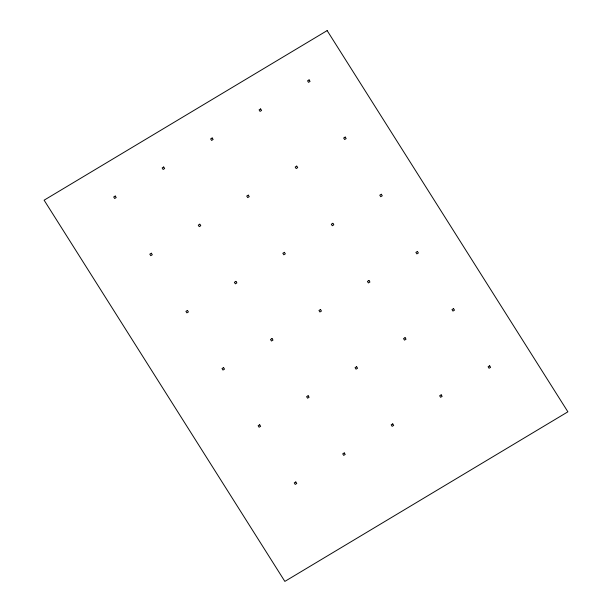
<?xml version="1.0" encoding="UTF-8"?>
<svg xmlns="http://www.w3.org/2000/svg" width="612" height="612" viewBox="0 0 612 612"><rect width="100%" height="100%" fill="white"/><g stroke="black" fill="none" stroke-linecap="round" stroke-linejoin="round"><path stroke-width="0.92" d="M327.145 30.6L44.11 200.185L284.855 581.4L567.89 411.815L327.145 30.6M115.24 196.047L113.687 196.98L114.651 198.502L116.204 197.577L115.24 196.047M163.702 167.007L162.149 167.94L163.113 169.463L164.666 168.537L163.702 167.007M212.165 137.975L210.612 138.901L211.576 140.423L213.129 139.498L212.165 137.975M260.628 108.936L259.083 109.862L260.046 111.392L261.592 110.458L260.628 108.936M309.098 79.897L307.545 80.822L308.509 82.352L310.062 81.419L309.098 79.897M151.348 253.23L149.795 254.164L150.759 255.686L152.311 254.753L151.348 253.23M199.81 224.191L198.265 225.124L199.229 226.647L200.774 225.721L199.81 224.191M248.281 195.151L246.728 196.085L247.692 197.607L249.245 196.682L248.281 195.151M296.743 166.12L295.191 167.045L296.154 168.568L297.707 167.642L296.743 166.12M345.206 137.08L343.653 138.006L344.617 139.536L346.17 138.603L345.206 137.08M187.463 310.414L185.91 311.34L186.874 312.87L188.427 311.936L187.463 310.414M235.926 281.375L234.373 282.308L235.337 283.83L236.89 282.897L235.926 281.375M284.389 252.335L282.836 253.269L283.8 254.791L285.353 253.865L284.389 252.335M332.852 223.296L331.306 224.229L332.27 225.752L333.815 224.826L332.852 223.296M381.322 194.264L379.769 195.19L380.733 196.712L382.286 195.786L381.322 194.264M223.571 367.598L222.018 368.523L222.982 370.053L224.535 369.12L223.571 367.598M272.034 338.558L270.489 339.484L271.453 341.014L272.998 340.081L272.034 338.558M320.504 309.519L318.951 310.452L319.915 311.975L321.468 311.049L320.504 309.519M368.967 280.48L367.414 281.413L368.378 282.935L369.931 282.01L368.967 280.48M417.43 251.44L415.877 252.373L416.841 253.896L418.394 252.97L417.43 251.44M259.687 424.782L258.134 425.707L259.098 427.23L260.651 426.304L259.687 424.782M308.15 395.742L306.597 396.668L307.561 398.198L309.114 397.264L308.15 395.742M356.612 366.703L355.067 367.628L356.023 369.158L357.576 368.225L356.612 366.703M405.075 337.663L403.53 338.597L404.494 340.119L406.039 339.193L405.075 337.663M453.546 308.624L451.993 309.557L452.957 311.08L454.509 310.154L453.546 308.624M295.795 481.965L294.25 482.891L295.206 484.413L296.759 483.488L295.795 481.965M344.258 452.926L342.712 453.852L343.676 455.374L345.222 454.448L344.258 452.926M392.728 423.887L391.175 424.812L392.139 426.342L393.692 425.409L392.728 423.887M441.191 394.847L439.638 395.773L440.602 397.303L442.155 396.369L441.191 394.847M489.654 365.808L488.108 366.741L489.064 368.263L490.617 367.338L489.654 365.808"/></g></svg>
